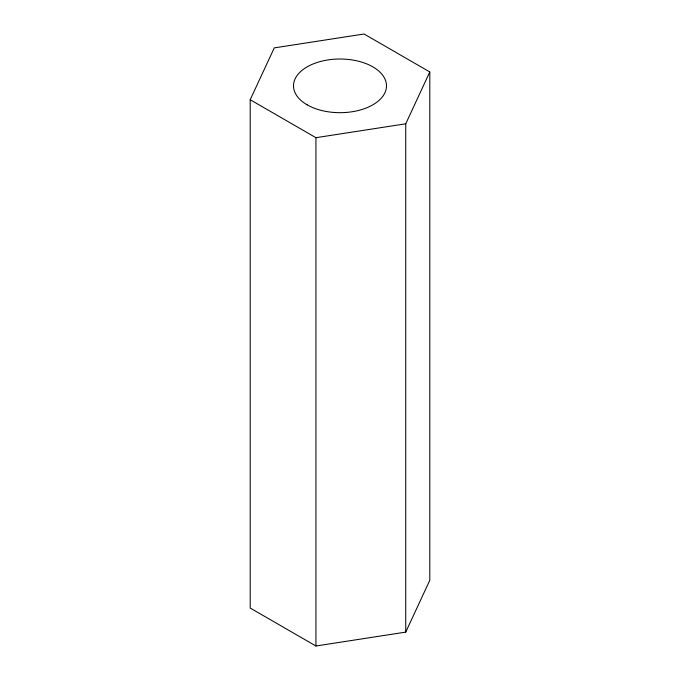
<?xml version="1.0" encoding="UTF-8"?>
<svg xmlns="http://www.w3.org/2000/svg" width="680" height="680" viewBox="0 0 680 680"><rect width="100%" height="100%" fill="white"/><g stroke="black" fill="none" stroke-linecap="round" stroke-linejoin="round"><path stroke-width="1.02" d="M250.198 99.739L274.261 47.889L364.063 34L429.802 71.953L429.802 580.261L405.739 632.111L315.936 646L250.198 608.048L250.198 99.739L315.936 137.691L405.739 123.802L429.802 71.953M405.739 123.802L405.739 632.111M315.936 137.691L315.936 646M307.13 104.822A46.486 26.834 0 0 0 384.897 92.794A46.486 26.834 0 0 0 327.973 59.925A46.486 26.834 0 0 0 307.13 104.822"/></g></svg>
